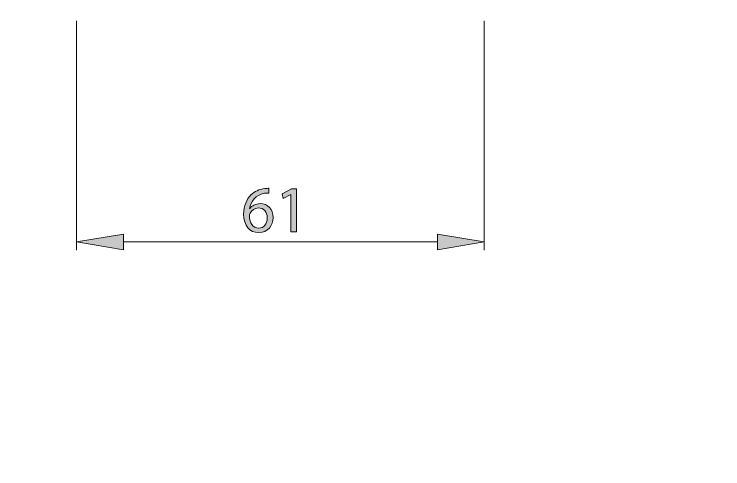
# Model space of a CAD drawing. Header units: inches. Extents: x 0.54 to 10.46, y 0.74 to 7.76.
# Drawn here: x 9.376 to 10.062, y 4.159 to 4.599 of the extents above; entities that cross this region are included whole.
import ezdxf

# ---------------------------------------------------------------- set-up
doc = ezdxf.new("R2010")
doc.units = ezdxf.units.IN
doc.header["$MEASUREMENT"] = 0
doc.layers.add('BG', color=7, linetype='Continuous')
doc.layers.add('MCG-INT-4FT', color=7, linetype='Continuous')

# ---------------------------------------------------------------- blocks, each defined once
blk = doc.blocks.new('block 3')
at = {"layer": 'BG', "true_color": 0xffffff}
h = blk.add_hatch(color=7, dxfattribs=at)
h.dxf.hatch_style = 2
edge = h.paths.add_edge_path()
edge.add_spline(control_points=[(10.29599, 0.90612), (10.29599, 0.90612), (0.87112, 0.90612), (0.87112, 0.90612), (0.87016, 0.90612), (0.86938, 0.90689), (0.86938, 0.90785), (0.86938, 0.90785), (0.86938, 7.59215), (0.86938, 7.59215), (0.86938, 7.59311), (0.87016, 7.59389), (0.87112, 7.59389), (0.87112, 7.59389), (10.29599, 7.59389), (10.29599, 7.59389), (10.29696, 7.59389), (10.29773, 7.59311), (10.29773, 7.59215), (10.29773, 7.59215), (10.29773, 0.90785), (10.29773, 0.90785), (10.29773, 0.90689), (10.29696, 0.90612), (10.29599, 0.90612)], knot_values=[0, 0, 0, 0, 1, 1, 1, 2, 2, 2, 3, 3, 3, 4, 4, 4, 5, 5, 5, 6, 6, 6, 7, 7, 7, 8, 8, 8, 8], degree=3, periodic=1)
h.paths.add_polyline_path([(0.87286, 0.90959), (10.29426, 0.90959), (10.29426, 7.59042), (0.87286, 7.59042)])
at = {"layer": 'BG', "lineweight": 0}
blk.add_open_spline([(10.29599, 0.90612), (10.29599, 0.90612), (0.87112, 0.90612), (0.87112, 0.90612), (0.87016, 0.90612), (0.86938, 0.90689), (0.86938, 0.90785), (0.86938, 0.90785), (0.86938, 7.59215), (0.86938, 7.59215), (0.86938, 7.59311), (0.87016, 7.59389), (0.87112, 7.59389), (0.87112, 7.59389), (10.29599, 7.59389), (10.29599, 7.59389), (10.29696, 7.59389), (10.29773, 7.59311), (10.29773, 7.59215), (10.29773, 7.59215), (10.29773, 0.90785), (10.29773, 0.90785), (10.29773, 0.90689), (10.29696, 0.90612), (10.29599, 0.90612)], degree=3, knots=[0, 0, 0, 0, 1, 1, 1, 2, 2, 2, 3, 3, 3, 4, 4, 4, 5, 5, 5, 6, 6, 6, 7, 7, 7, 8, 8, 8, 8], dxfattribs=at)
blk = doc.blocks.new('block 2')
at = {"layer": 'BG'}
blk.add_blockref('block 3', (0, 0), dxfattribs=at)
blk = doc.blocks.new('block 69')
at = {"layer": 'BG', "true_color": 0xffffff}
h = blk.add_hatch(color=7, dxfattribs=at)
h.dxf.hatch_style = 2
edge = h.paths.add_edge_path()
edge.add_spline(control_points=[(10.46309, 0.739), (10.46309, 0.739), (0.53691, 0.739), (0.53691, 0.739), (0.53595, 0.739), (0.53517, 0.73978), (0.53517, 0.74074), (0.53517, 0.74074), (0.53517, 7.75926), (0.53517, 7.75926), (0.53517, 7.76022), (0.53595, 7.761), (0.53691, 7.761), (0.53691, 7.761), (10.46309, 7.761), (10.46309, 7.761), (10.46406, 7.761), (10.46483, 7.76022), (10.46483, 7.75926), (10.46483, 7.75926), (10.46483, 0.74074), (10.46483, 0.74074), (10.46483, 0.73978), (10.46406, 0.739), (10.46309, 0.739)], knot_values=[0, 0, 0, 0, 1, 1, 1, 2, 2, 2, 3, 3, 3, 4, 4, 4, 5, 5, 5, 6, 6, 6, 7, 7, 7, 8, 8, 8, 8], degree=3, periodic=1)
h.paths.add_polyline_path([(0.53864, 0.74248), (10.46136, 0.74248), (10.46136, 7.75752), (0.53864, 7.75752)])
at = {"layer": 'BG', "lineweight": 0}
blk.add_open_spline([(10.46309, 0.739), (10.46309, 0.739), (0.53691, 0.739), (0.53691, 0.739), (0.53595, 0.739), (0.53517, 0.73978), (0.53517, 0.74074), (0.53517, 0.74074), (0.53517, 7.75926), (0.53517, 7.75926), (0.53517, 7.76022), (0.53595, 7.761), (0.53691, 7.761), (0.53691, 7.761), (10.46309, 7.761), (10.46309, 7.761), (10.46406, 7.761), (10.46483, 7.76022), (10.46483, 7.75926), (10.46483, 7.75926), (10.46483, 0.74074), (10.46483, 0.74074), (10.46483, 0.73978), (10.46406, 0.739), (10.46309, 0.739)], degree=3, knots=[0, 0, 0, 0, 1, 1, 1, 2, 2, 2, 3, 3, 3, 4, 4, 4, 5, 5, 5, 6, 6, 6, 7, 7, 7, 8, 8, 8, 8], dxfattribs=at)
blk = doc.blocks.new('block 68')
at = {"layer": 'BG'}
blk.add_blockref('block 69', (0, 0), dxfattribs=at)
blk = doc.blocks.new('block 922')
at = {"layer": 'MCG-INT-4FT', "color": 179, "lineweight": 5, "true_color": 0x231f20}
blk.add_lwpolyline([(9.43651, 4.59246), (9.43651, 4.37031)], dxfattribs=at)
blk = doc.blocks.new('block 923')
at = {"layer": 'MCG-INT-4FT', "color": 179, "lineweight": 5, "true_color": 0x231f20}
blk.add_lwpolyline([(9.83082, 4.59246), (9.83082, 4.37031)], dxfattribs=at)
blk = doc.blocks.new('block 924')
at = {"layer": 'MCG-INT-4FT', "color": 179, "lineweight": 5, "true_color": 0x231f20}
blk.add_lwpolyline([(9.48176, 4.37839), (9.78557, 4.37839)], dxfattribs=at)
blk = doc.blocks.new('block 925')
at = {"layer": 'MCG-INT-4FT', "true_color": 0x231f20}
h = blk.add_hatch(color=179, dxfattribs=at)
h.dxf.hatch_style = 2
h.paths.add_polyline_path([(9.48176, 4.38593), (9.43651, 4.37839), (9.48176, 4.37084)])
at = {"layer": 'MCG-INT-4FT', "lineweight": 0}
blk.add_lwpolyline([(9.48176, 4.38593), (9.43651, 4.37839), (9.48176, 4.37084), (9.48176, 4.38593)], dxfattribs=at)
blk = doc.blocks.new('block 926')
at = {"layer": 'MCG-INT-4FT', "true_color": 0x231f20}
h = blk.add_hatch(color=179, dxfattribs=at)
h.dxf.hatch_style = 2
h.paths.add_polyline_path([(9.78557, 4.38593), (9.83082, 4.37839), (9.78557, 4.37084)])
at = {"layer": 'MCG-INT-4FT', "lineweight": 0}
blk.add_lwpolyline([(9.78557, 4.38593), (9.83082, 4.37839), (9.78557, 4.37084), (9.78557, 4.38593)], dxfattribs=at)
blk = doc.blocks.new('block 928')
at = {"layer": 'MCG-INT-4FT', "true_color": 0x231f20}
h = blk.add_hatch(color=179, dxfattribs=at)
h.dxf.hatch_style = 2
edge = h.paths.add_edge_path()
edge.add_spline(control_points=[(9.62259, 4.42571), (9.62143, 4.42578), (9.61997, 4.42571), (9.61837, 4.42546), (9.60952, 4.42398), (9.60486, 4.41752), (9.6039, 4.41067), (9.6039, 4.41067), (9.60409, 4.41067), (9.60409, 4.41067), (9.60608, 4.4133), (9.60952, 4.41547), (9.61414, 4.41547), (9.6215, 4.41547), (9.62668, 4.41016), (9.62668, 4.40203), (9.62668, 4.39442), (9.6215, 4.38738), (9.61286, 4.38738), (9.60396, 4.38738), (9.59813, 4.39429), (9.59813, 4.4051), (9.59813, 4.4133), (9.60107, 4.41977), (9.60517, 4.42386), (9.60863, 4.42725), (9.61324, 4.42936), (9.61849, 4.43001), (9.62016, 4.43026), (9.62155, 4.43032), (9.62259, 4.43032), (9.62259, 4.43032), (9.62259, 4.42571), (9.62259, 4.42571)], knot_values=[0, 0, 0, 0, 1, 1, 1, 2, 2, 2, 3, 3, 3, 4, 4, 4, 5, 5, 5, 6, 6, 6, 7, 7, 7, 8, 8, 8, 9, 9, 9, 10, 10, 10, 11, 11, 11, 11], degree=3, periodic=1)
edge = h.paths.add_edge_path()
edge.add_spline(control_points=[(9.62099, 4.40171), (9.62099, 4.40767), (9.61759, 4.41125), (9.61241, 4.41125), (9.60902, 4.41125), (9.60588, 4.40914), (9.60434, 4.40613), (9.60396, 4.40549), (9.60371, 4.40466), (9.60371, 4.40363), (9.60383, 4.39678), (9.60697, 4.39173), (9.61286, 4.39173), (9.61772, 4.39173), (9.62099, 4.39577), (9.62099, 4.40171)], knot_values=[0, 0, 0, 0, 1, 1, 1, 2, 2, 2, 3, 3, 3, 4, 4, 4, 5, 5, 5, 5], degree=3, periodic=1)
h = blk.add_hatch(color=179, dxfattribs=at)
h.dxf.hatch_style = 2
h.paths.add_polyline_path([(9.64385, 4.42444), (9.64372, 4.42444), (9.63649, 4.42053), (9.6354, 4.42482), (9.64449, 4.42968), (9.64929, 4.42968), (9.64929, 4.38808), (9.64385, 4.38808)])
at = {"layer": 'MCG-INT-4FT', "lineweight": 0}
blk.add_lwpolyline([(9.64385, 4.42444), (9.64372, 4.42444), (9.63649, 4.42053), (9.6354, 4.42482), (9.64449, 4.42968), (9.64929, 4.42968), (9.64929, 4.38808), (9.64385, 4.38808), (9.64385, 4.42444)], dxfattribs=at)
for points, knots in [([(9.62259, 4.42571), (9.62143, 4.42578), (9.61997, 4.42571), (9.61837, 4.42546), (9.60952, 4.42398), (9.60486, 4.41752), (9.6039, 4.41067), (9.6039, 4.41067), (9.60409, 4.41067), (9.60409, 4.41067), (9.60608, 4.4133), (9.60952, 4.41547), (9.61414, 4.41547), (9.6215, 4.41547), (9.62668, 4.41016), (9.62668, 4.40203), (9.62668, 4.39442), (9.6215, 4.38738), (9.61286, 4.38738), (9.60396, 4.38738), (9.59813, 4.39429), (9.59813, 4.4051), (9.59813, 4.4133), (9.60107, 4.41977), (9.60517, 4.42386), (9.60863, 4.42725), (9.61324, 4.42936), (9.61849, 4.43001), (9.62016, 4.43026), (9.62155, 4.43032), (9.62259, 4.43032), (9.62259, 4.43032), (9.62259, 4.42571), (9.62259, 4.42571)], [0, 0, 0, 0, 1, 1, 1, 2, 2, 2, 3, 3, 3, 4, 4, 4, 5, 5, 5, 6, 6, 6, 7, 7, 7, 8, 8, 8, 9, 9, 9, 10, 10, 10, 11, 11, 11, 11]), ([(9.62099, 4.40171), (9.62099, 4.40767), (9.61759, 4.41125), (9.61241, 4.41125), (9.60902, 4.41125), (9.60588, 4.40914), (9.60434, 4.40613), (9.60396, 4.40549), (9.60371, 4.40466), (9.60371, 4.40363), (9.60383, 4.39678), (9.60697, 4.39173), (9.61286, 4.39173), (9.61772, 4.39173), (9.62099, 4.39577), (9.62099, 4.40171)], [0, 0, 0, 0, 1, 1, 1, 2, 2, 2, 3, 3, 3, 4, 4, 4, 5, 5, 5, 5])]:
    blk.add_open_spline(points, degree=3, knots=knots, dxfattribs=at)
blk = doc.blocks.new('block 927')
at = {"layer": 'MCG-INT-4FT'}
blk.add_blockref('block 928', (0, 0), dxfattribs=at)
blk = doc.blocks.new('block 934')
at = {"layer": 'MCG-INT-4FT', "color": 7, "lineweight": 5, "true_color": 0xffffff}
blk.add_lwpolyline([(9.83082, 4.37839), (9.83082, 4.37839)], dxfattribs=at)

msp = doc.modelspace()

# ---------------------------------------------------------------- block references
at = {"layer": 'BG'}
for name in ['block 68', 'block 2']:
    msp.add_blockref(name, (0, 0), dxfattribs=at)
at = {"layer": 'MCG-INT-4FT'}
for name in ['block 922', 'block 923', 'block 927', 'block 925', 'block 926', 'block 924', 'block 934']:
    msp.add_blockref(name, (0, 0), dxfattribs=at)

doc.saveas('drawing.dxf')
